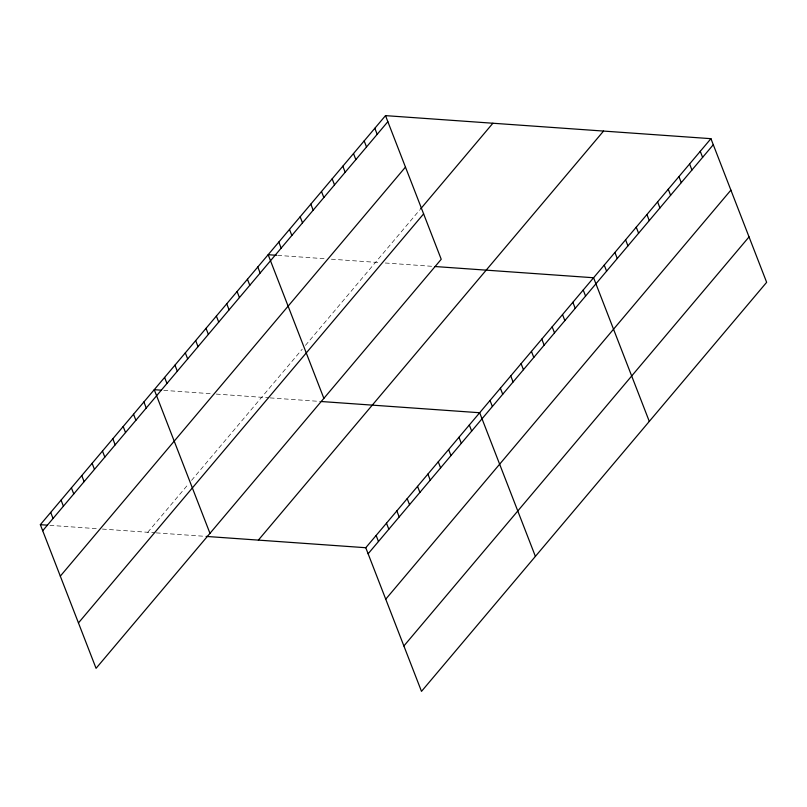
<?xml version="1.0" encoding="UTF-8"?>
<svg xmlns="http://www.w3.org/2000/svg" width="807" height="807" viewBox="0 0 807 807"><rect width="100%" height="100%" fill="white"/><g stroke="black" fill="none" stroke-linecap="round" stroke-linejoin="round"><path stroke-width="0.61" stroke-dasharray="4.04 3.03" d="M147.742 532.287L188.364 484.139M191.552 480.367L302.262 349.159M305.45 345.376L419.741 209.931M277.699 255.385L325.433 258.765M331.395 259.188L380.41 262.658M385.272 263.001L432.693 266.36M163.801 390.366L210.334 393.665M216.296 394.088L268.933 397.811M270.153 397.901L320.006 401.432M49.893 525.357L97.627 528.736M102.398 529.069L155.035 532.802M156.255 532.882L204.887 536.332"/><path stroke-width="1.21" d="M385.504 115.633L441.227 259.279L96.063 668.327L40.35 524.681L385.504 115.633L710.937 138.673L766.65 282.319L421.496 691.367L365.773 547.721L710.937 138.673M42.7 530.734L387.854 121.686M60.313 576.137L405.467 167.089M420.508 209.033L492.895 123.229M78.45 622.923L423.614 213.875M258.381 540.115L603.545 131.067M368.123 553.773L713.277 144.725M385.736 599.187L730.89 190.129M403.883 645.963L749.037 236.915M276.508 255.294L268.156 254.709L323.869 398.355M435.124 266.532L593.579 277.749L649.292 421.395M161.41 390.205L154.248 389.69L209.971 533.336M321.216 401.513L479.681 412.74L535.394 556.386M40.35 524.681L47.512 525.186M206.098 536.413L365.773 547.721M700.264 151.312L702.615 157.365M689.592 163.962L691.942 170.015M678.929 176.602L681.279 182.654M668.257 189.242L670.607 195.304M657.594 201.891L659.934 207.944M646.921 214.531L649.272 220.583M636.249 227.181L638.599 233.233M625.586 239.82L627.937 245.873M614.914 252.46L617.264 258.512M604.251 265.11L606.592 271.162M583.229 290.026L585.569 296.078M572.869 302.292L575.22 308.345M562.519 314.569L564.86 320.621M552.159 326.835L554.51 332.887M541.81 339.111L544.15 345.164M531.45 351.378L533.8 357.43M521.1 363.654L523.44 369.707M510.74 375.921L513.091 381.973M500.39 388.197L502.731 394.25M490.031 400.464L492.381 406.516M374.841 128.273L377.182 134.325M364.169 140.912L366.519 146.975M469.321 425.007L471.671 431.059M353.506 153.562L355.847 159.615M458.971 437.283L461.311 443.336M342.834 166.202L345.184 172.254M448.611 449.549L450.962 455.602M332.161 178.851L334.512 184.904M438.262 461.826L440.612 467.878M321.499 191.491L323.849 197.544M427.902 474.092L430.252 480.145M310.826 204.131L313.177 210.183M417.552 486.369L419.902 492.421M300.164 216.78L302.504 222.833M407.192 498.635L409.542 504.688M289.491 229.42L291.841 235.473M396.842 510.912L399.193 516.964M278.818 242.06L281.169 248.122M386.482 523.178L388.833 529.231M376.133 535.455L378.483 541.507M257.796 266.976L260.147 273.028M247.446 279.252L249.797 285.305M237.087 291.519L239.437 297.571M226.737 303.795L229.087 309.848M216.377 316.062L218.727 322.114M206.027 328.338L208.377 334.391M195.667 340.604L198.018 346.657M185.317 352.881L187.668 358.933M174.958 365.147L177.308 371.2M164.608 377.424L166.958 383.476M143.898 401.967L146.249 408.019M133.538 414.233L135.889 420.296M123.189 426.51L125.539 432.562M112.829 438.776L115.179 444.839M102.479 451.052L104.829 457.105M92.119 463.319L94.469 469.381M81.769 475.595L84.12 481.648M71.409 487.862L73.76 493.924M61.06 500.138L63.41 506.191M50.7 512.405L53.05 518.467"/></g></svg>
